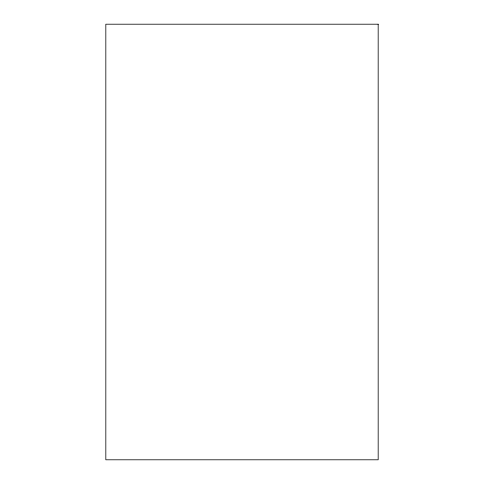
<?xml version="1.0" encoding="UTF-8"?>
<svg xmlns="http://www.w3.org/2000/svg" width="484" height="484" viewBox="0 0 484 484"><rect width="100%" height="100%" fill="white"/><g stroke="black" fill="none" stroke-linecap="round" stroke-linejoin="round"><path stroke-width="0.73" d="M378.173 24.2L105.827 24.2L105.827 459.8L378.173 459.8L378.173 24.2"/></g></svg>
